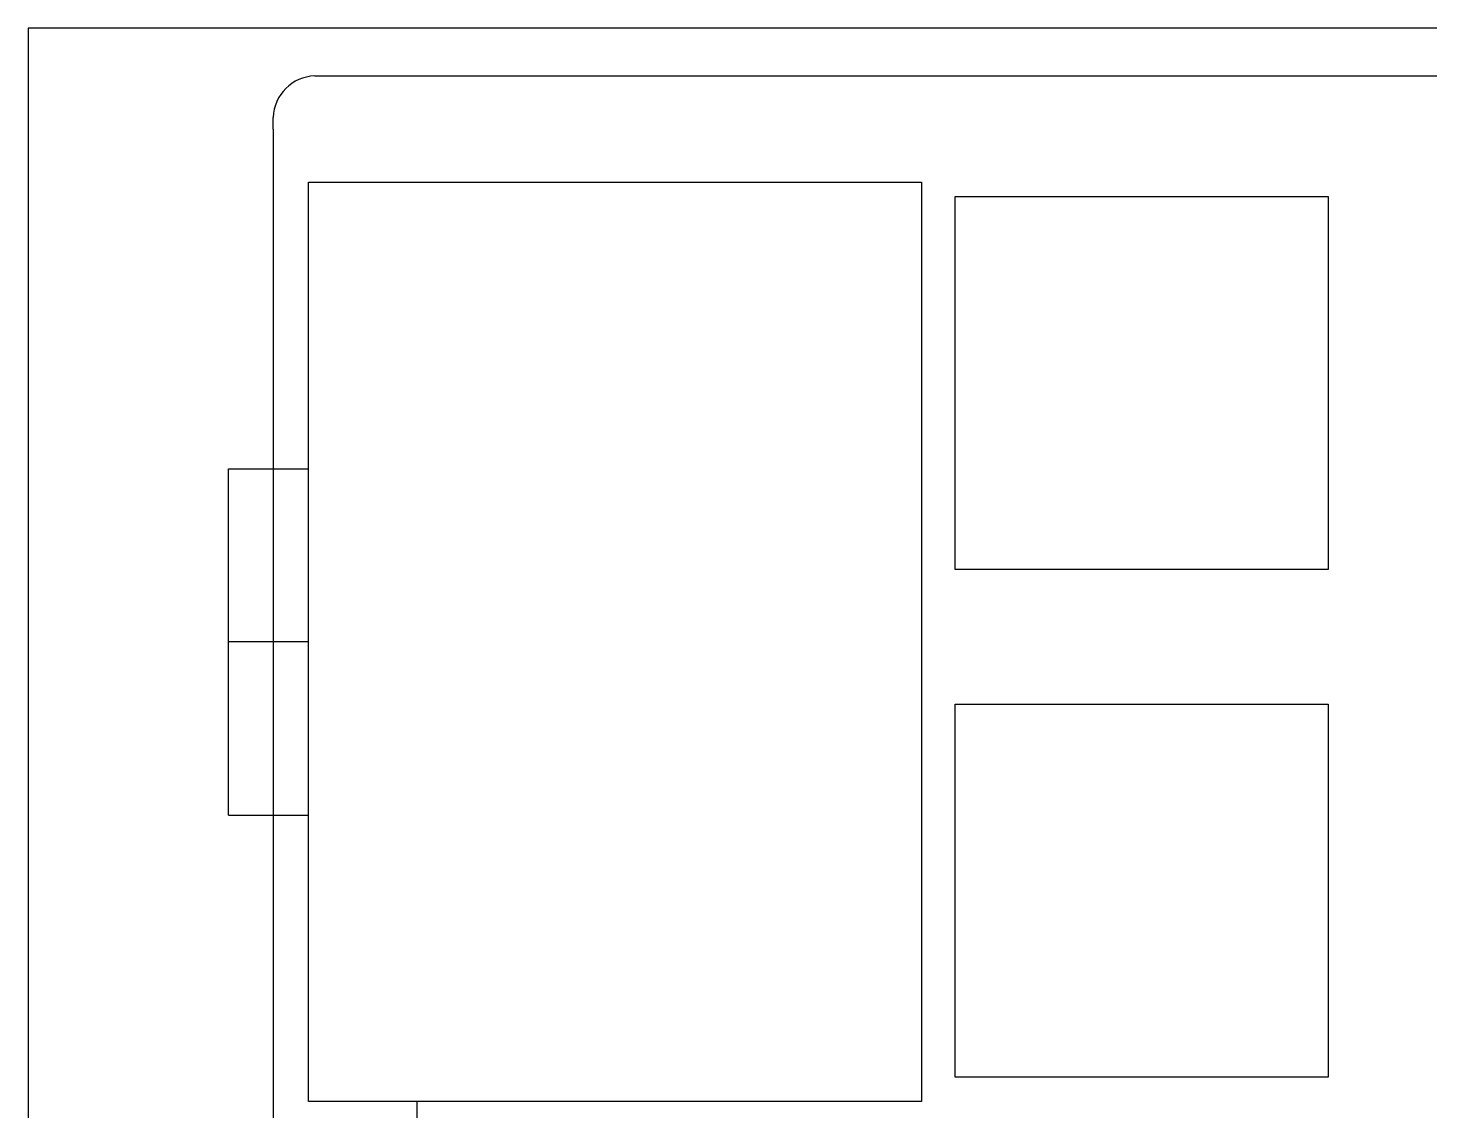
# Model space of a CAD drawing. Extents: x -13 to 110, y -10 to 99.
# Drawn here: x -13.1 to 39.5, y 58.7 to 99.3 of the extents above; entities that cross this region are included whole.
import ezdxf

# ---------------------------------------------------------------- set-up
doc = ezdxf.new("R2010")
doc.units = 0
doc.header["$MEASUREMENT"] = 0
doc.layers.get('0').update_dxf_attribs({"linetype": 'CONTINUOUS'})
doc.layers.add('参考线', color=172, linetype='CONTINUOUS')

msp = doc.modelspace()

# ---------------------------------------------------------------- linework, layer by layer
at = {"linetype": 'Continuous'}
for p, q in [((-13.10492, 99.3075), (-13.10492, -2.74231)), ((96.3452, 99.3075), (-13.10492, 99.3075)), ((-2.34928, 97.5075), (93.78957, 97.5075)), ((-2.34928, 97.5075), (-2.34928, 97.5075)), ((-3.90492, 95.5075), (-3.90492, 95.95187)), ((-3.90492, 95.5075), (-3.90492, 0.25769)), ((-2.59009, 93.51765), (20.40991, 93.51765)), ((-2.59009, 59.01765), (-2.59009, 93.51765)), ((20.40991, 93.51765), (20.40991, 59.01765)), ((-5.59009, 69.76765), (-5.59009, 82.76765)), ((-5.59009, 82.76765), (-2.59009, 82.76765)), ((-5.59009, 69.76765), (-2.59009, 69.76765)), ((20.40991, 59.01765), (-2.59009, 59.01765))]:
    msp.add_line(p, q, dxfattribs=at)
at = {"color": 0}
for p, q in [((21.6697, 92.9831), (35.669, 92.9831)), ((21.6697, 78.9838), (21.6697, 92.9831)), ((35.669, 92.9831), (35.669, 78.9838)), ((35.669, 78.9838), (21.6697, 78.9838)), ((21.6697, 73.9331), (35.669, 73.9331)), ((21.6697, 59.9338), (21.6697, 73.9331)), ((35.669, 73.9331), (35.669, 59.9338)), ((35.669, 59.9338), (21.6697, 59.9338))]:
    msp.add_line(p, q, dxfattribs=at)
at = {"linetype": 'Continuous'}
msp.add_arc((-2.30541, 95.908), 1.6001, 91.57092, 178.42908, dxfattribs=at)
at = {"layer": '参考线', "linetype": 'Continuous'}
for p, q in [((-2.59009, 76.26765), (-5.59009, 76.26765)), ((1.49508, 58.21765), (1.49508, 59.01765))]:
    msp.add_line(p, q, dxfattribs=at)

doc.saveas('drawing.dxf')
